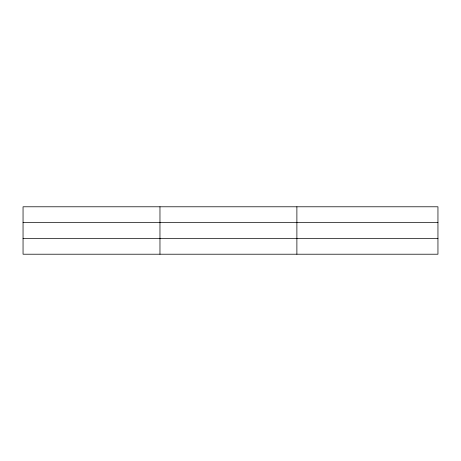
<?xml version="1.0" encoding="UTF-8"?>
<svg xmlns="http://www.w3.org/2000/svg" width="461" height="461" viewBox="0 0 461 461"><rect width="100%" height="100%" fill="white"/><g stroke="black" fill="none" stroke-linecap="round" stroke-linejoin="round"><path stroke-width="0.69" d="M159.967 254.213L159.967 206.787M296.884 254.213L296.884 206.787M437.95 238.562L437.95 254.213L23.05 254.213L23.05 206.787L437.95 206.787L437.95 238.562L23.05 238.562M23.05 222.438L437.95 222.438"/></g></svg>
